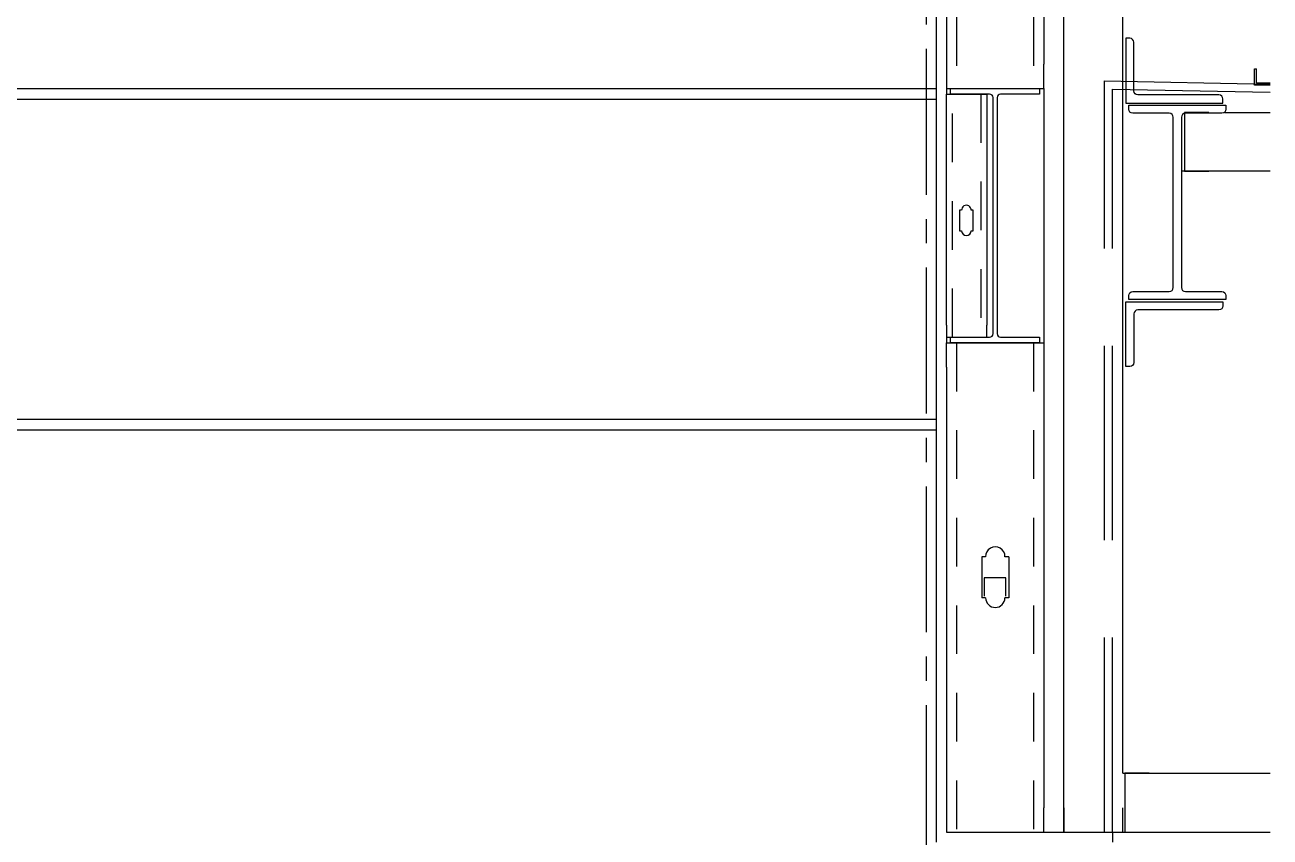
# Model space of a CAD drawing. Header units: inches. Extents: x 0 to 10293, y 0 to 4182.
# Drawn here: x 2924.2 to 3001, y 3432.9 to 3483 of the extents above; entities that cross this region are included whole.
import ezdxf

# ---------------------------------------------------------------- set-up
doc = ezdxf.new("R2010")
doc.units = ezdxf.units.IN
doc.header["$LTSCALE"] = 48
doc.header["$MEASUREMENT"] = 0
for name, pattern in [('CENTER2', [1.125, 0.75, -0.125, 0.125, -0.125]), ('HIDDEN', [0.375, 0.25, -0.125]), ('HIDDEN3', [0.1125, 0.0625, -0.05])]:
    doc.linetypes.add(name, pattern=pattern)

msp = doc.modelspace()

# ---------------------------------------------------------------- linework, layer by layer
at = {"linetype": 'CENTER2', "ltscale": 0.25}
msp.add_line((2979.80125, 3738.02573), (2979.80125, 3266.47958), dxfattribs=at)
for p, q in [((2980.42625, 3432.57866), (2980.42625, 3511.32866)), ((2981.05125, 3503.57866), (2981.05125, 3480.57866)), ((2987.05125, 3503.57866), (2987.05125, 3480.57866)), ((2988.30125, 3478.34239), (2988.30125, 3501.68933)), ((2991.92625, 3436.82866), (2991.92625, 3501.68933)), ((3000.04664, 3479.29112), (3000.04664, 3480.29112)), ((3000.04664, 3480.29112), (3000.17164, 3480.29112)), ((3000.17164, 3479.41612), (3000.17164, 3480.29112)), ((2990.79917, 3479.558), (3001.01839, 3479.3451)), ((2886.34813, 3479.07866), (2980.42625, 3479.07866)), ((2981.05125, 3479.07866), (2981.05125, 3478.73366)), ((2987.05125, 3479.07866), (2987.05125, 3463.38866)), ((2991.29917, 3479.04758), (3001.01839, 3478.8451)), ((3001.01839, 3479.29112), (3000.04664, 3479.29112)), ((3001.01839, 3479.41612), (3000.17164, 3479.41612)), ((2914.99527, 3478.42866), (2980.42625, 3478.42866)), ((2981.05125, 3464.48366), (2981.05125, 3477.98366)), ((2983.55125, 3477.98366), (2983.55125, 3464.48366)), ((2988.30125, 3433.20366), (2988.30125, 3478.34239)), ((2995.74688, 3477.60068), (2995.74688, 3473.97568)), ((2997.24688, 3477.60068), (2995.74688, 3477.60068)), ((2998.19519, 3477.60068), (3001.01839, 3477.60068)), ((3001.01839, 3473.97568), (2995.54543, 3473.97568)), ((2995.74688, 3473.97568), (2997.24688, 3473.97568)), ((2981.05125, 3463.73366), (2981.05125, 3463.38866)), ((2981.05125, 3461.88866), (2981.05125, 3434.70366)), ((2987.05125, 3461.88866), (2987.05125, 3434.70366)), ((2886.34813, 3458.01866), (2980.42625, 3458.01866)), ((2918.05125, 3458.66866), (2980.42625, 3458.66866)), ((2987.05125, 3458.66866), (2987.05125, 3458.01866)), ((2983.46546, 3450.17859), (2983.22447, 3450.17859)), ((2983.22447, 3450.17859), (2983.22447, 3447.64939)), ((2984.89072, 3450.17859), (2984.66032, 3450.17859)), ((2984.89072, 3450.17859), (2984.89072, 3447.64939)), ((2983.46514, 3447.64939), (2983.22447, 3447.64939)), ((2984.89072, 3447.64939), (2984.66064, 3447.64939)), ((2991.92625, 3436.82866), (3001.01839, 3436.82866)), ((2992.05125, 3436.82866), (2992.05125, 3433.20366)), ((2993.55125, 3436.82866), (2992.05125, 3436.82866)), ((2988.30125, 3434.70366), (2988.30125, 3433.20366)), ((2991.92625, 3433.20366), (2991.92625, 3434.70366)), ((2981.05125, 3433.20366), (3001.01839, 3433.20366)), ((2988.30125, 3433.20366), (2991.92625, 3433.20366)), ((2991.29917, 3433.20366), (2991.29917, 3432.57866)), ((2992.05125, 3433.20366), (2993.55125, 3433.20366))]:
    msp.add_line(p, q)
at = {"linetype": 'HIDDEN3'}
for p, q in [((2981.67625, 3505.07866), (2981.67625, 3479.07866)), ((2986.42625, 3505.07866), (2986.42625, 3479.07866)), ((2981.42625, 3463.73366), (2981.42625, 3478.73366)), ((2983.17625, 3478.73366), (2983.17625, 3463.73366)), ((2981.67625, 3463.38866), (2981.67625, 3433.20366)), ((2986.42625, 3463.38866), (2986.42625, 3433.20366))]:
    msp.add_line(p, q, dxfattribs=at)
at = {"linetype": 'HIDDEN'}
for p, q in [((2990.79917, 3433.20366), (2990.79917, 3479.558)), ((2991.29917, 3433.20366), (2991.29917, 3479.04758))]:
    msp.add_line(p, q, dxfattribs=at)
for points in [[(2992.11035, 3482.1811), (2992.11035, 3478.1811), (2998.11035, 3478.1811)], [(2981.05125, 3477.98366), (2981.05125, 3478.73366), (2983.55125, 3478.73366), (2983.55125, 3477.98366)], [(2992.11035, 3461.92062), (2992.11035, 3465.92062), (2998.11035, 3465.92062)], [(2981.05125, 3461.88866), (2981.05125, 3463.38866), (2987.05125, 3463.38866), (2987.05125, 3461.88866)], [(2984.72329, 3447.75955), (2984.72329, 3448.88455), (2983.37921, 3448.88455), (2983.37921, 3447.75955)]]:
    msp.add_lwpolyline(points)
for points in [[(2997.61035, 3478.6811), (2992.86035, 3478.6811, -0.41421356), (2992.61035, 3478.9311), (2992.61035, 3481.9311, 0.41421356), (2992.36035, 3482.1811), (2992.11035, 3482.1811)], [(2998.11035, 3478.1811), (2998.11035, 3478.4311, 0.41421356), (2997.86035, 3478.6811), (2997.61035, 3478.6811)], [(2998.11035, 3465.92062), (2998.11035, 3465.67062, -0.41421356), (2997.86035, 3465.42062), (2997.61035, 3465.42062)], [(2997.61035, 3465.42062), (2992.86035, 3465.42062, 0.41421356), (2992.61035, 3465.17062), (2992.61035, 3462.17062, -0.41421356), (2992.36035, 3461.92062), (2992.11035, 3461.92062)]]:
    msp.add_lwpolyline(points, format="xyb")
at = {"flags": 128}
for points in [[(2981.05125, 3480.57866), (2981.05125, 3479.07866), (2987.05125, 3479.07866), (2987.05125, 3480.57866)], [(2981.05125, 3464.48366), (2981.05125, 3463.73366), (2983.55125, 3463.73366), (2983.55125, 3464.48366)], [(2981.05125, 3434.70366), (2981.05125, 3433.20366), (2987.05125, 3433.20366), (2987.05125, 3434.70366)]]:
    msp.add_lwpolyline(points, dxfattribs=at)
at = {"linetype": 'Continuous', "flags": 128}
msp.add_lwpolyline([(2981.30125, 3479.07866), (2986.80125, 3479.07866), (2986.80125, 3478.73366), (2984.395, 3478.73366, 0.41421356), (2984.17625, 3478.51491), (2984.17625, 3463.95241, 0.41421356), (2984.395, 3463.73366), (2986.80125, 3463.73366), (2986.80125, 3463.38866), (2981.30125, 3463.38866), (2981.30125, 3463.73366), (2983.7075, 3463.73366, 0.41421356), (2983.92625, 3463.95241), (2983.92625, 3478.51491, 0.41421356), (2983.7075, 3478.73366), (2981.30125, 3478.73366), (2981.30125, 3479.07866)], format="xyb", close=True, dxfattribs=at)
msp.add_lwpolyline([(2998.29543, 3478.05086), (2998.29543, 3477.80086, -0.41421356), (2998.04543, 3477.55086), (2995.79543, 3477.55086, 0.41421356), (2995.54543, 3477.30086), (2995.54543, 3466.80086, 0.41421356), (2995.79543, 3466.55086), (2998.04543, 3466.55086, -0.41421356), (2998.29543, 3466.30086), (2998.29543, 3466.05086), (2992.29543, 3466.05086), (2992.29543, 3466.30086, -0.41421356), (2992.54543, 3466.55086), (2994.79543, 3466.55086, 0.41421356), (2995.04543, 3466.80086), (2995.04543, 3477.30086, 0.41421356), (2994.79543, 3477.55086), (2992.54543, 3477.55086, -0.41421356), (2992.29543, 3477.80086), (2992.29543, 3478.05086)], format="xyb", close=True)
at = {"flags": 128}
msp.add_lwpolyline([(2981.98245, 3470.29907, 0.98553182), (2982.5802, 3470.29907), (2982.69525, 3470.29907), (2982.69525, 3471.56367), (2982.58004, 3471.56367, 1.03650574), (2981.98261, 3471.56367), (2981.86212, 3471.56367), (2981.86212, 3470.29907)], format="xyb", close=True, dxfattribs=at)
for centre, start, end in [((2984.06289, 3450.20001), 357.9460887, 182.0539113), ((2984.06289, 3447.6581), 180.8349914, 359.1650086)]:
    msp.add_arc(centre, 0.59781, start, end)

doc.saveas('drawing.dxf')
